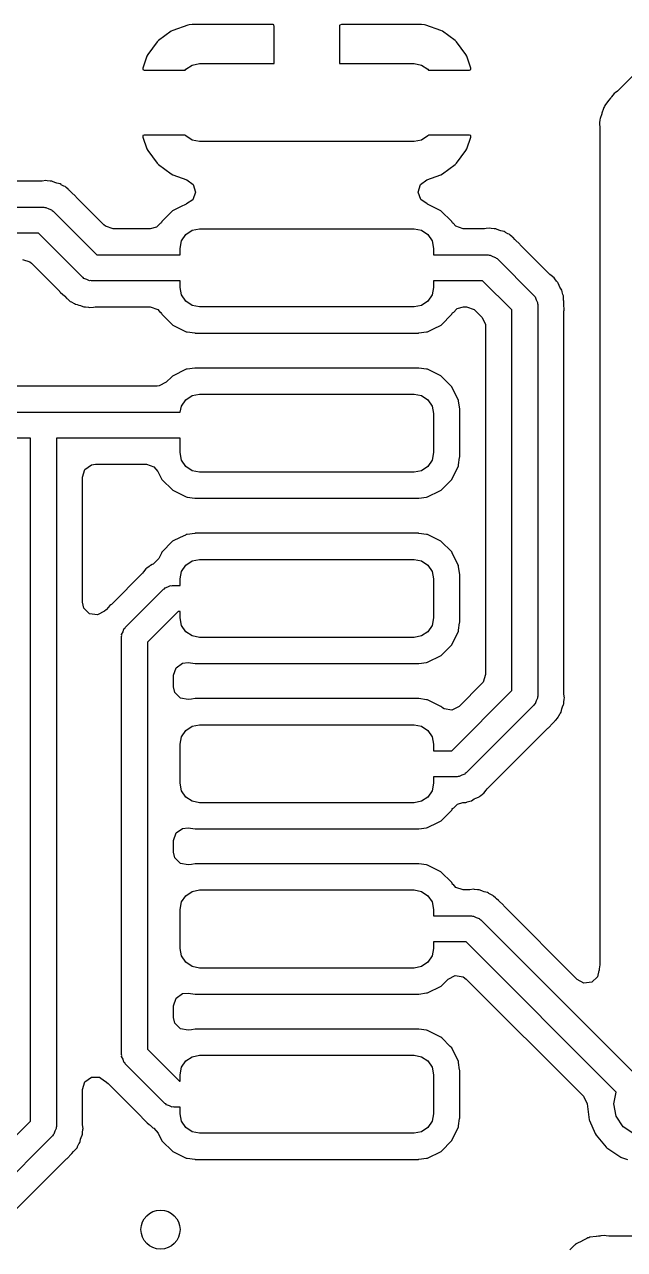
# Model space of a CAD drawing. Extents: x 0.04 to 2.01, y 0.04 to 5.04.
# Drawn here: x 0.8407 to 1.0223, y 2.8247 to 3.1953 of the extents above; entities that cross this region are included whole.
import ezdxf

# ---------------------------------------------------------------- set-up
doc = ezdxf.new("R2010")
doc.units = 0
doc.header["$MEASUREMENT"] = 0
doc.layers.add('BLACK', color=7, linetype='CONTINUOUS')

msp = doc.modelspace()

# ---------------------------------------------------------------- linework, layer by layer
at = {"layer": 'BLACK', "linetype": 'CONTINUOUS'}
for p, q in [((0.890119, 3.19508), (0.885592, 3.19349)), ((0.89058, 3.19518), (0.890119, 3.19508)), ((0.891493, 3.19527), (0.89058, 3.19518)), ((0.891675, 3.19528), (0.891493, 3.19527)), ((0.916014, 3.19528), (0.891675, 3.19528)), ((0.916176, 3.19516), (0.916014, 3.19528)), ((0.916339, 3.19466), (0.916176, 3.19516)), ((0.916339, 3.18346), (0.916339, 3.19466)), ((0.936142, 3.19511), (0.936024, 3.19495)), ((0.936024, 3.19495), (0.936024, 3.18346)), ((0.936641, 3.19528), (0.936142, 3.19511)), ((0.960687, 3.19528), (0.936641, 3.19528)), ((0.960869, 3.19527), (0.960687, 3.19528)), ((0.961782, 3.19518), (0.960869, 3.19527)), ((0.962243, 3.19508), (0.961782, 3.19518)), ((0.96677, 3.19349), (0.962243, 3.19508)), ((0.885083, 3.19322), (0.881266, 3.1904)), ((0.885592, 3.19349), (0.885083, 3.19322)), ((0.967279, 3.19322), (0.96677, 3.19349)), ((0.971096, 3.1904), (0.967279, 3.19322)), ((1.03868, 3.19363), (1.0202, 3.17515)), ((0.880859, 3.18999), (0.87804, 3.18618)), ((0.881266, 3.1904), (0.880859, 3.18999)), ((0.971504, 3.18999), (0.971096, 3.1904)), ((0.974322, 3.18618), (0.971504, 3.18999)), ((0.87777, 3.18567), (0.87651, 3.18208)), ((0.87804, 3.18618), (0.87777, 3.18567)), ((0.891441, 3.18302), (0.893701, 3.18346)), ((0.893701, 3.18346), (0.916339, 3.18346)), ((0.936024, 3.18346), (0.958661, 3.18346)), ((0.958661, 3.18346), (0.960921, 3.18302)), ((0.974592, 3.18567), (0.974322, 3.18618)), ((0.975845, 3.1821), (0.974592, 3.18567)), ((0.87651, 3.18208), (0.876499, 3.18165)), ((0.876499, 3.18165), (0.876946, 3.1815)), ((0.876946, 3.1815), (0.889365, 3.1815)), ((0.889365, 3.1815), (0.889525, 3.18173)), ((0.889525, 3.18173), (0.891441, 3.18302)), ((0.960921, 3.18302), (0.962837, 3.18173)), ((0.962837, 3.18173), (0.962997, 3.1815)), ((0.962997, 3.1815), (0.97544, 3.1815)), ((0.97544, 3.1815), (0.97585, 3.18163)), ((0.97585, 3.18163), (0.975845, 3.1821)), ((1.01764, 3.17242), (1.01753, 3.17227)), ((1.01805, 3.173), (1.01764, 3.17242)), ((1.01817, 3.17312), (1.01805, 3.173)), ((1.01827, 3.17324), (1.01817, 3.17312)), ((1.01843, 3.17341), (1.01827, 3.17324)), ((1.01827, 3.17324), (1.01827, 3.17324)), ((1.01921, 3.1744), (1.01843, 3.17341)), ((1.01948, 3.17458), (1.01921, 3.1744)), ((1.01956, 3.17463), (1.01948, 3.17458)), ((1.01948, 3.17458), (1.01948, 3.17458)), ((1.0202, 3.17515), (1.01956, 3.17463)), ((1.01597, 3.1699), (1.01552, 3.16841)), ((1.01606, 3.17021), (1.01597, 3.1699)), ((1.01624, 3.17046), (1.01606, 3.17021)), ((1.01626, 3.17051), (1.01624, 3.17046)), ((1.01636, 3.17079), (1.01626, 3.17051)), ((1.01753, 3.17227), (1.01636, 3.17079)), ((1.01482, 3.16605), (1.01474, 3.16581)), ((1.01474, 3.16581), (1.01476, 3.16549)), ((1.01476, 3.16549), (1.01482, 3.16384)), ((1.01484, 3.16646), (1.01482, 3.16626)), ((1.01482, 3.16626), (1.01482, 3.16617)), ((1.01482, 3.16617), (1.01482, 3.16611)), ((1.01482, 3.16611), (1.01482, 3.16605)), ((1.01497, 3.16684), (1.01484, 3.16646)), ((1.01546, 3.16823), (1.01497, 3.16684)), ((1.01552, 3.16841), (1.01546, 3.16823)), ((0.876922, 3.16181), (0.876512, 3.16168)), ((0.876512, 3.16168), (0.876517, 3.16121)), ((0.876517, 3.16121), (0.87777, 3.15764)), ((0.889365, 3.16181), (0.876922, 3.16181)), ((0.889525, 3.16157), (0.889365, 3.16181)), ((0.891441, 3.16029), (0.889525, 3.16157)), ((0.962837, 3.16157), (0.960921, 3.16029)), ((0.962997, 3.16181), (0.962837, 3.16157)), ((0.975416, 3.16181), (0.962997, 3.16181)), ((0.974592, 3.15764), (0.975853, 3.16123)), ((0.975863, 3.16166), (0.975416, 3.16181)), ((0.975853, 3.16123), (0.975863, 3.16166)), ((1.01482, 3.16384), (1.01482, 3.16368)), ((1.01482, 3.16368), (1.01482, 2.91094)), ((0.87777, 3.15764), (0.87804, 3.15713)), ((0.893701, 3.15984), (0.891441, 3.16029)), ((0.958661, 3.15984), (0.893701, 3.15984)), ((0.960921, 3.16029), (0.958661, 3.15984)), ((0.974322, 3.15713), (0.974592, 3.15764)), ((0.87804, 3.15713), (0.880859, 3.15331)), ((0.971504, 3.15331), (0.974322, 3.15713)), ((0.880859, 3.15331), (0.881266, 3.15291)), ((0.881266, 3.15291), (0.885083, 3.15009)), ((0.885083, 3.15009), (0.885592, 3.14982)), ((0.96677, 3.14982), (0.967279, 3.15009)), ((0.967279, 3.15009), (0.971096, 3.15291)), ((0.971096, 3.15291), (0.971504, 3.15331)), ((0.845538, 3.14789), (0.822984, 3.14789)), ((0.846064, 3.14793), (0.845538, 3.14789)), ((0.847202, 3.14808), (0.846064, 3.14793)), ((0.847552, 3.148), (0.847202, 3.14808)), ((0.847561, 3.148), (0.847552, 3.148)), ((0.847552, 3.148), (0.847552, 3.148)), ((0.848461, 3.14789), (0.847561, 3.148)), ((0.848704, 3.14789), (0.848461, 3.14789)), ((0.848952, 3.14787), (0.848704, 3.14789)), ((0.849207, 3.14777), (0.848952, 3.14787)), ((0.849926, 3.14748), (0.849207, 3.14777)), ((0.849207, 3.14777), (0.849207, 3.14777)), ((0.85047, 3.14731), (0.849926, 3.14748)), ((0.85149, 3.14707), (0.85047, 3.14731)), ((0.851787, 3.14686), (0.85149, 3.14707)), ((0.851864, 3.14681), (0.851787, 3.14686)), ((0.851787, 3.14686), (0.851787, 3.14686)), ((0.852625, 3.1464), (0.851864, 3.14681)), ((0.853045, 3.14624), (0.852625, 3.1464)), ((0.885592, 3.14982), (0.889853, 3.14832)), ((0.889853, 3.14832), (0.891768, 3.14686)), ((0.891768, 3.14686), (0.892458, 3.14455)), ((0.959904, 3.14459), (0.960615, 3.14689)), ((0.960615, 3.14689), (0.962509, 3.14832)), ((0.962509, 3.14832), (0.96677, 3.14982)), ((0.853309, 3.14599), (0.853045, 3.14624)), ((0.853902, 3.14544), (0.853309, 3.14599)), ((0.854056, 3.14531), (0.853902, 3.14544)), ((0.854202, 3.14521), (0.854056, 3.14531)), ((0.854744, 3.14466), (0.854202, 3.14521)), ((0.85485, 3.14456), (0.854744, 3.14466)), ((0.856277, 3.14324), (0.85485, 3.14456)), ((0.856363, 3.14306), (0.856277, 3.14324)), ((0.856469, 3.14294), (0.856363, 3.14306)), ((0.864782, 3.13463), (0.856469, 3.14294)), ((0.892458, 3.14455), (0.89166, 3.14228)), ((0.960681, 3.14231), (0.959904, 3.14459)), ((0.812323, 3.14), (0.846614, 3.14)), ((0.846614, 3.14), (0.846916, 3.1399)), ((0.846916, 3.1399), (0.84723, 3.13995)), ((0.84723, 3.13995), (0.848051, 3.13953)), ((0.848051, 3.13953), (0.848928, 3.13925)), ((0.848928, 3.13925), (0.849115, 3.13899)), ((0.849115, 3.13899), (0.849398, 3.13885)), ((0.885557, 3.13893), (0.885329, 3.13871)), ((0.888143, 3.1402), (0.885557, 3.13893)), ((0.889409, 3.14083), (0.888143, 3.1402)), ((0.889681, 3.14096), (0.889409, 3.14083)), ((0.889409, 3.14083), (0.889409, 3.14083)), ((0.889796, 3.14098), (0.889681, 3.14096)), ((0.89166, 3.14228), (0.889796, 3.14098)), ((0.962565, 3.14098), (0.960681, 3.14231)), ((0.962658, 3.14097), (0.962565, 3.14098)), ((0.966785, 3.13895), (0.962658, 3.14097)), ((0.970037, 3.1357), (0.966785, 3.13895)), ((0.849398, 3.13885), (0.862654, 3.12559)), ((0.881865, 3.13522), (0.880633, 3.13394)), ((0.881983, 3.13513), (0.881865, 3.13522)), ((0.88217, 3.13539), (0.881983, 3.13513)), ((0.882311, 3.13568), (0.88217, 3.13539)), ((0.884836, 3.13821), (0.882311, 3.13568)), ((0.885329, 3.13871), (0.884836, 3.13821)), ((0.970179, 3.13541), (0.970037, 3.1357)), ((0.970366, 3.13515), (0.970179, 3.13541)), ((0.844983, 3.13213), (0.812323, 3.13213)), ((0.85824, 3.11887), (0.844983, 3.13213)), ((0.865248, 3.13423), (0.864782, 3.13463)), ((0.867539, 3.13348), (0.865248, 3.13423)), ((0.878803, 3.13348), (0.867539, 3.13348)), ((0.880633, 3.13394), (0.878803, 3.13348)), ((0.888245, 3.12982), (0.889525, 3.13173)), ((0.889525, 3.13173), (0.891441, 3.13302)), ((0.891441, 3.13302), (0.893701, 3.13346)), ((0.893701, 3.13346), (0.958661, 3.13346)), ((0.958661, 3.13346), (0.960921, 3.13302)), ((0.960921, 3.13302), (0.962837, 3.13173)), ((0.962837, 3.13173), (0.964117, 3.12982)), ((0.970441, 3.13521), (0.970366, 3.13515)), ((0.971263, 3.13423), (0.970441, 3.13521)), ((0.973554, 3.13348), (0.971263, 3.13423)), ((0.979947, 3.13348), (0.973554, 3.13348)), ((0.980473, 3.13352), (0.979947, 3.13348)), ((0.981612, 3.13367), (0.980473, 3.13352)), ((0.981962, 3.13359), (0.981612, 3.13367)), ((0.981971, 3.13359), (0.981962, 3.13359)), ((0.981962, 3.13359), (0.981962, 3.13359)), ((0.982871, 3.13348), (0.981971, 3.13359)), ((0.983114, 3.13348), (0.982871, 3.13348)), ((0.983361, 3.13346), (0.983114, 3.13348)), ((0.983617, 3.13336), (0.983361, 3.13346)), ((0.984335, 3.13307), (0.983617, 3.13336)), ((0.983617, 3.13336), (0.983617, 3.13336)), ((0.98488, 3.1329), (0.984335, 3.13307)), ((0.9859, 3.13266), (0.98488, 3.1329)), ((0.986196, 3.13245), (0.9859, 3.13266)), ((0.986197, 3.13245), (0.986196, 3.13245)), ((0.986274, 3.1324), (0.986197, 3.13245)), ((0.987034, 3.13199), (0.986274, 3.1324)), ((0.987455, 3.13183), (0.987034, 3.13199)), ((0.987719, 3.13158), (0.987455, 3.13183)), ((0.988311, 3.13103), (0.987719, 3.13158)), ((0.887795, 3.12756), (0.888245, 3.12982)), ((0.964117, 3.12982), (0.964567, 3.12756)), ((0.988465, 3.1309), (0.988311, 3.13103)), ((0.988611, 3.1308), (0.988465, 3.1309)), ((0.989154, 3.13025), (0.988611, 3.1308)), ((0.989259, 3.13015), (0.989154, 3.13025)), ((0.990686, 3.12883), (0.989259, 3.13015)), ((0.990772, 3.12865), (0.990686, 3.12883)), ((0.990879, 3.12853), (0.990772, 3.12865)), ((0.999731, 3.11968), (0.990879, 3.12853)), ((0.840099, 3.12423), (0.84239, 3.12349)), ((0.862654, 3.12559), (0.887795, 3.12559)), ((0.887795, 3.12559), (0.887795, 3.12756)), ((0.964567, 3.12756), (0.964567, 3.12559)), ((0.964567, 3.12559), (0.981024, 3.12559)), ((0.981024, 3.12559), (0.981326, 3.12549)), ((0.981326, 3.12549), (0.981639, 3.12554)), ((0.981639, 3.12554), (0.982461, 3.12512)), ((0.982461, 3.12512), (0.983338, 3.12484)), ((0.983338, 3.12484), (0.983524, 3.12458)), ((0.983524, 3.12458), (0.983808, 3.12444)), ((0.983808, 3.12444), (0.99491, 3.11334)), ((0.84239, 3.12349), (0.842855, 3.12309)), ((0.842855, 3.12309), (0.851169, 3.11478)), ((0.858523, 3.11873), (0.85824, 3.11887)), ((0.858709, 3.11847), (0.858523, 3.11873)), ((0.859586, 3.11818), (0.858709, 3.11847)), ((0.860408, 3.11776), (0.859586, 3.11818)), ((0.860721, 3.11781), (0.860408, 3.11776)), ((0.861024, 3.11772), (0.860721, 3.11781)), ((0.887795, 3.11772), (0.861024, 3.11772)), ((0.887795, 3.11575), (0.887795, 3.11772)), ((0.979393, 3.11772), (0.964567, 3.11772)), ((0.964567, 3.11772), (0.964567, 3.11575)), ((0.988189, 3.10892), (0.979393, 3.11772)), ((1.00013, 3.11933), (0.999731, 3.11968)), ((1.00104, 3.11864), (1.00013, 3.11933)), ((1.00123, 3.11833), (1.00104, 3.11864)), ((1.00124, 3.11832), (1.00123, 3.11833)), ((1.0018, 3.11761), (1.00124, 3.11832)), ((1.00197, 3.11744), (1.0018, 3.11761)), ((1.00213, 3.11725), (1.00197, 3.11744)), ((1.00224, 3.11699), (1.00213, 3.11725)), ((1.00254, 3.11628), (1.00224, 3.11699)), ((1.00224, 3.11699), (1.00224, 3.11699)), ((0.851169, 3.11478), (0.851275, 3.11465)), ((0.851275, 3.11465), (0.851361, 3.11448)), ((0.851361, 3.11448), (0.851625, 3.11423)), ((0.851625, 3.11423), (0.852788, 3.11315)), ((0.852788, 3.11315), (0.852894, 3.11305)), ((0.852894, 3.11305), (0.853436, 3.11251)), ((0.888245, 3.11349), (0.887795, 3.11575)), ((0.889525, 3.11157), (0.888245, 3.11349)), ((0.964117, 3.11349), (0.962837, 3.11157)), ((0.964567, 3.11575), (0.964117, 3.11349)), ((0.99491, 3.11334), (0.995054, 3.11305)), ((0.995054, 3.11305), (0.995311, 3.11287)), ((1.0028, 3.11578), (1.00254, 3.11628)), ((1.00335, 3.11488), (1.0028, 3.11578)), ((1.00342, 3.11453), (1.00335, 3.11488)), ((1.00344, 3.11444), (1.00342, 3.11453)), ((1.00342, 3.11453), (1.00342, 3.11453)), ((1.00369, 3.11361), (1.00344, 3.11444)), ((1.00387, 3.1132), (1.00369, 3.11361)), ((1.00391, 3.11212), (1.00387, 3.1132)), ((0.853436, 3.11251), (0.853582, 3.11241)), ((0.853582, 3.11241), (0.853736, 3.11227)), ((0.853736, 3.11227), (0.854592, 3.11148)), ((0.854592, 3.11148), (0.854927, 3.11135)), ((0.854927, 3.11135), (0.854927, 3.11135)), ((0.854927, 3.11135), (0.855013, 3.11131)), ((0.855013, 3.11131), (0.855774, 3.11091)), ((0.855774, 3.11091), (0.855851, 3.11085)), ((0.855851, 3.11085), (0.855851, 3.11085)), ((0.855851, 3.11085), (0.856147, 3.11065)), ((0.856147, 3.11065), (0.856633, 3.11053)), ((0.856633, 3.11053), (0.857168, 3.11041)), ((0.857168, 3.11041), (0.857712, 3.11024)), ((0.857712, 3.11024), (0.85843, 3.10995)), ((0.85843, 3.10995), (0.85843, 3.10995)), ((0.85843, 3.10995), (0.858686, 3.10985)), ((0.858686, 3.10985), (0.858934, 3.10982)), ((0.858934, 3.10982), (0.859177, 3.10982)), ((0.859177, 3.10982), (0.860076, 3.10972)), ((0.860076, 3.10972), (0.860086, 3.10972)), ((0.860086, 3.10972), (0.860086, 3.10972)), ((0.860086, 3.10972), (0.860436, 3.10963)), ((0.860436, 3.10963), (0.861574, 3.10979)), ((0.861574, 3.10979), (0.8621, 3.10982)), ((0.8621, 3.10982), (0.878808, 3.10982)), ((0.878808, 3.10982), (0.881099, 3.10908)), ((0.891441, 3.11029), (0.889525, 3.11157)), ((0.893701, 3.10984), (0.891441, 3.11029)), ((0.958661, 3.10984), (0.893701, 3.10984)), ((0.960921, 3.11029), (0.958661, 3.10984)), ((0.962837, 3.11157), (0.960921, 3.11029)), ((0.970498, 3.10809), (0.971729, 3.10937)), ((0.971729, 3.10937), (0.973559, 3.10982)), ((0.973559, 3.10982), (0.974509, 3.10982)), ((0.974509, 3.10982), (0.9768, 3.10908)), ((0.995311, 3.11287), (0.995596, 3.11199)), ((0.995596, 3.11199), (0.996015, 3.11117)), ((0.996015, 3.11117), (0.995965, 3.11085)), ((0.995965, 3.11085), (0.996063, 3.11055)), ((0.996063, 3.11055), (0.996063, 2.99213)), ((1.00391, 3.11203), (1.00391, 3.11212)), ((1.00392, 3.11183), (1.00391, 3.11203)), ((1.00396, 3.11165), (1.00392, 3.11183)), ((1.00396, 3.11088), (1.00396, 3.11165)), ((1.00396, 3.11074), (1.00396, 3.11088)), ((1.00403, 3.10879), (1.00396, 3.11074)), ((0.881099, 3.10908), (0.881921, 3.1081)), ((0.881921, 3.1081), (0.881996, 3.10816)), ((0.881996, 3.10816), (0.882184, 3.10789)), ((0.882184, 3.10789), (0.882326, 3.1076)), ((0.882326, 3.1076), (0.885577, 3.10436)), ((0.966805, 3.10437), (0.970051, 3.10762)), ((0.970051, 3.10762), (0.970192, 3.10791)), ((0.970192, 3.10791), (0.970379, 3.10818)), ((0.970379, 3.10818), (0.970498, 3.10809)), ((0.9768, 3.10908), (0.977265, 3.10868)), ((0.977265, 3.10868), (0.979154, 3.10679)), ((0.979154, 3.10679), (0.980247, 3.10465)), ((0.988189, 2.99376), (0.988189, 3.10892)), ((1.00396, 3.10844), (1.00397, 3.10861)), ((1.00396, 2.9932), (1.00396, 3.10844)), ((1.00397, 3.10861), (1.00403, 3.10879)), ((0.885577, 3.10436), (0.889704, 3.10234)), ((0.889704, 3.10234), (0.890003, 3.1023)), ((0.890003, 3.1023), (0.890003, 3.1023)), ((0.890003, 3.1023), (0.892253, 3.10197)), ((0.892253, 3.10197), (0.892254, 3.10197)), ((0.892254, 3.10197), (0.892393, 3.10195)), ((0.892393, 3.10195), (0.959969, 3.10195)), ((0.959969, 3.10195), (0.96011, 3.10197)), ((0.96011, 3.10197), (0.960111, 3.10197)), ((0.960111, 3.10197), (0.962382, 3.1023)), ((0.962382, 3.1023), (0.962682, 3.10235)), ((0.962382, 3.1023), (0.962382, 3.1023)), ((0.962682, 3.10235), (0.963073, 3.10254)), ((0.963073, 3.10254), (0.964499, 3.10324)), ((0.964499, 3.10324), (0.966805, 3.10437)), ((0.980247, 3.10465), (0.980295, 3.10404)), ((0.980295, 3.10404), (0.980295, 2.99864)), ((0.889681, 3.09096), (0.885557, 3.08893)), ((0.88998, 3.091), (0.889681, 3.09096)), ((0.892252, 3.09134), (0.88998, 3.091)), ((0.88998, 3.091), (0.88998, 3.091)), ((0.892393, 3.09136), (0.892252, 3.09134)), ((0.892252, 3.09134), (0.892252, 3.09134)), ((0.959969, 3.09136), (0.892393, 3.09136)), ((0.960109, 3.09134), (0.959969, 3.09136)), ((0.962359, 3.09101), (0.960109, 3.09134)), ((0.960109, 3.09134), (0.960109, 3.09134)), ((0.962658, 3.09097), (0.962359, 3.09101)), ((0.962359, 3.09101), (0.962359, 3.09101)), ((0.966785, 3.08895), (0.962658, 3.09097)), ((0.885329, 3.08871), (0.883656, 3.08703)), ((0.885557, 3.08893), (0.885329, 3.08871)), ((0.967013, 3.08872), (0.966785, 3.08895)), ((0.969662, 3.08608), (0.967013, 3.08872)), ((0.880897, 3.08589), (0.822984, 3.08589)), ((0.88151, 3.08593), (0.880897, 3.08589)), ((0.883656, 3.08703), (0.88151, 3.08593)), ((0.891441, 3.08302), (0.893701, 3.08346)), ((0.893701, 3.08346), (0.958661, 3.08346)), ((0.958661, 3.08346), (0.960921, 3.08302)), ((0.970037, 3.0857), (0.969662, 3.08608)), ((0.972061, 3.08158), (0.970037, 3.0857)), ((0.887881, 3.07799), (0.888245, 3.07982)), ((0.888245, 3.07982), (0.889525, 3.08173)), ((0.889525, 3.08173), (0.891441, 3.08302)), ((0.960921, 3.08302), (0.962837, 3.08173)), ((0.962837, 3.08173), (0.964117, 3.07982)), ((0.964117, 3.07982), (0.964567, 3.07756)), ((0.972105, 3.08128), (0.972061, 3.08158)), ((0.972172, 3.08083), (0.972105, 3.08128)), ((0.972105, 3.08128), (0.972105, 3.08128)), ((0.972461, 3.07887), (0.972172, 3.08083)), ((0.812323, 3.07799), (0.887881, 3.07799)), ((0.964567, 3.07756), (0.964567, 3.06575)), ((0.972461, 3.06444), (0.972461, 3.07887)), ((0.84252, 3.07012), (0.812323, 3.07012)), ((0.84252, 2.86352), (0.84252, 3.07012)), ((0.887795, 3.07012), (0.850394, 3.07012)), ((0.850394, 3.07012), (0.850394, 2.86189)), ((0.887795, 3.06575), (0.887795, 3.07012)), ((0.888245, 3.06349), (0.887795, 3.06575)), ((0.964567, 3.06575), (0.964117, 3.06349)), ((0.859032, 3.06062), (0.860981, 3.06203)), ((0.860981, 3.06203), (0.862185, 3.06222)), ((0.862185, 3.06222), (0.877629, 3.06222)), ((0.877629, 3.06222), (0.87992, 3.06148)), ((0.87992, 3.06148), (0.881127, 3.06004)), ((0.889525, 3.06157), (0.888245, 3.06349)), ((0.891441, 3.06029), (0.889525, 3.06157)), ((0.962837, 3.06157), (0.960921, 3.06029)), ((0.964117, 3.06349), (0.962837, 3.06157)), ((0.970051, 3.05762), (0.972068, 3.06175)), ((0.972068, 3.06175), (0.972112, 3.06205)), ((0.972112, 3.06205), (0.97244, 3.0643)), ((0.972112, 3.06205), (0.972112, 3.06205)), ((0.97244, 3.0643), (0.972461, 3.06444)), ((0.97244, 3.0643), (0.97244, 3.0643)), ((0.858287, 3.05833), (0.859032, 3.06062)), ((0.858287, 3.02051), (0.858287, 3.05833)), ((0.881127, 3.06004), (0.882326, 3.0576)), ((0.882326, 3.0576), (0.885577, 3.05436)), ((0.893701, 3.05984), (0.891441, 3.06029)), ((0.958661, 3.05984), (0.893701, 3.05984)), ((0.960921, 3.06029), (0.958661, 3.05984)), ((0.966805, 3.05437), (0.970051, 3.05762)), ((0.885577, 3.05436), (0.889704, 3.05234)), ((0.963352, 3.05268), (0.965805, 3.05388)), ((0.965805, 3.05388), (0.966805, 3.05437)), ((0.889704, 3.05234), (0.890003, 3.0523)), ((0.890003, 3.0523), (0.890003, 3.0523)), ((0.890003, 3.0523), (0.892253, 3.05197)), ((0.892253, 3.05197), (0.892254, 3.05197)), ((0.892254, 3.05197), (0.892393, 3.05195)), ((0.892393, 3.05195), (0.959969, 3.05195)), ((0.959969, 3.05195), (0.96011, 3.05197)), ((0.96011, 3.05197), (0.960111, 3.05197)), ((0.960111, 3.05197), (0.962382, 3.0523)), ((0.962382, 3.0523), (0.962682, 3.05235)), ((0.962382, 3.0523), (0.962382, 3.0523)), ((0.962682, 3.05235), (0.963352, 3.05268)), ((0.885557, 3.03893), (0.882311, 3.03568)), ((0.887863, 3.04007), (0.885557, 3.03893)), ((0.889409, 3.04083), (0.887863, 3.04007)), ((0.889681, 3.04096), (0.889409, 3.04083)), ((0.889409, 3.04083), (0.889409, 3.04083)), ((0.88998, 3.041), (0.889681, 3.04096)), ((0.892252, 3.04134), (0.88998, 3.041)), ((0.88998, 3.041), (0.88998, 3.041)), ((0.892393, 3.04136), (0.892252, 3.04134)), ((0.892252, 3.04134), (0.892252, 3.04134)), ((0.959969, 3.04136), (0.892393, 3.04136)), ((0.960109, 3.04134), (0.959969, 3.04136)), ((0.962359, 3.04101), (0.960109, 3.04134)), ((0.960109, 3.04134), (0.960109, 3.04134)), ((0.962658, 3.04097), (0.962359, 3.04101)), ((0.962359, 3.04101), (0.962359, 3.04101)), ((0.966785, 3.03895), (0.962658, 3.04097)), ((0.970037, 3.0357), (0.966785, 3.03895)), ((0.88217, 3.03539), (0.881367, 3.03375)), ((0.882311, 3.03568), (0.88217, 3.03539)), ((0.970179, 3.03541), (0.970037, 3.0357)), ((0.971913, 3.03188), (0.970179, 3.03541)), ((0.878683, 3.0315), (0.878511, 3.03133)), ((0.878876, 3.03165), (0.878683, 3.0315)), ((0.879404, 3.03188), (0.878876, 3.03165)), ((0.879692, 3.03202), (0.879404, 3.03188)), ((0.881367, 3.03375), (0.879692, 3.03202)), ((0.888245, 3.02982), (0.889525, 3.03173)), ((0.889525, 3.03173), (0.891441, 3.03302)), ((0.891441, 3.03302), (0.893701, 3.03346)), ((0.893701, 3.03346), (0.958661, 3.03346)), ((0.958661, 3.03346), (0.960921, 3.03302)), ((0.960921, 3.03302), (0.962837, 3.03173)), ((0.962837, 3.03173), (0.964117, 3.02982)), ((0.972061, 3.03158), (0.971913, 3.03188)), ((0.972105, 3.03128), (0.972061, 3.03158)), ((0.876445, 3.02926), (0.86714, 3.01995)), ((0.876791, 3.02965), (0.876445, 3.02926)), ((0.877486, 3.03057), (0.876791, 3.02965)), ((0.877793, 3.03076), (0.877486, 3.03057)), ((0.8778, 3.03076), (0.877793, 3.03076)), ((0.877793, 3.03076), (0.877793, 3.03076)), ((0.878511, 3.03133), (0.8778, 3.03076)), ((0.887795, 3.02756), (0.888245, 3.02982)), ((0.964117, 3.02982), (0.964567, 3.02756)), ((0.972376, 3.02944), (0.972105, 3.03128)), ((0.972105, 3.03128), (0.972105, 3.03128)), ((0.972461, 3.02887), (0.972376, 3.02944)), ((0.972461, 3.01444), (0.972461, 3.02887)), ((0.871232, 3.01288), (0.882787, 3.02444)), ((0.882787, 3.02444), (0.88307, 3.02458)), ((0.88307, 3.02458), (0.883257, 3.02484)), ((0.883257, 3.02484), (0.884134, 3.02512)), ((0.884134, 3.02512), (0.884955, 3.02554)), ((0.884955, 3.02554), (0.885269, 3.02549)), ((0.885269, 3.02549), (0.885571, 3.02559)), ((0.885571, 3.02559), (0.887795, 3.02559)), ((0.887795, 3.02559), (0.887795, 3.02756)), ((0.964567, 3.02756), (0.964567, 3.01575)), ((0.858712, 3.01874), (0.858287, 3.02051)), ((0.860416, 3.01704), (0.858712, 3.01874)), ((0.862795, 3.01666), (0.860416, 3.01704)), ((0.864941, 3.01775), (0.862795, 3.01666)), ((0.865415, 3.01823), (0.864941, 3.01775)), ((0.865516, 3.01833), (0.865415, 3.01823)), ((0.866595, 3.0195), (0.865516, 3.01833)), ((0.86684, 3.01976), (0.866595, 3.0195)), ((0.867017, 3.01985), (0.86684, 3.01976)), ((0.86714, 3.01995), (0.867017, 3.01985)), ((0.887202, 3.01772), (0.877953, 3.00847)), ((0.887795, 3.01772), (0.887202, 3.01772)), ((0.887795, 3.01575), (0.887795, 3.01772)), ((0.888245, 3.01349), (0.887795, 3.01575)), ((0.889525, 3.01157), (0.888245, 3.01349)), ((0.964117, 3.01349), (0.962837, 3.01157)), ((0.964567, 3.01575), (0.964117, 3.01349)), ((0.972112, 3.01205), (0.97244, 3.0143)), ((0.97244, 3.0143), (0.972461, 3.01444)), ((0.97244, 3.0143), (0.97244, 3.0143)), ((0.870079, 3.0101), (0.870177, 3.0104)), ((0.870079, 2.88366), (0.870079, 3.0101)), ((0.870127, 3.01071), (0.870546, 3.01154)), ((0.870177, 3.0104), (0.870127, 3.01071)), ((0.870546, 3.01154), (0.870831, 3.01241)), ((0.870831, 3.01241), (0.871088, 3.0126)), ((0.871088, 3.0126), (0.871232, 3.01288)), ((0.891441, 3.01029), (0.889525, 3.01157)), ((0.893701, 3.00984), (0.891441, 3.01029)), ((0.958661, 3.00984), (0.893701, 3.00984)), ((0.960921, 3.01029), (0.958661, 3.00984)), ((0.962837, 3.01157), (0.960921, 3.01029)), ((0.970051, 3.00762), (0.972068, 3.01175)), ((0.972068, 3.01175), (0.972112, 3.01205)), ((0.972112, 3.01205), (0.972112, 3.01205)), ((0.877953, 3.00847), (0.877953, 2.88529)), ((0.966805, 3.00437), (0.970051, 3.00762)), ((0.886591, 3.00069), (0.88854, 3.0021)), ((0.88854, 3.0021), (0.890307, 3.00225)), ((0.890307, 3.00225), (0.892393, 3.00195)), ((0.892393, 3.00195), (0.959969, 3.00195)), ((0.959969, 3.00195), (0.96011, 3.00197)), ((0.96011, 3.00197), (0.960111, 3.00197)), ((0.960111, 3.00197), (0.962382, 3.0023)), ((0.962382, 3.0023), (0.962682, 3.00235)), ((0.962382, 3.0023), (0.962382, 3.0023)), ((0.962682, 3.00235), (0.966805, 3.00437)), ((0.885846, 2.9984), (0.886591, 3.00069)), ((0.885846, 2.99491), (0.885846, 2.9984)), ((0.980295, 2.99864), (0.979551, 2.99635)), ((0.886252, 2.99318), (0.885846, 2.99491)), ((0.979154, 2.99588), (0.972251, 2.98898)), ((0.979551, 2.99635), (0.979154, 2.99588)), ((0.887937, 2.99145), (0.886252, 2.99318)), ((0.890312, 2.99105), (0.887937, 2.99145)), ((0.891238, 2.99119), (0.890312, 2.99105)), ((0.892393, 2.99136), (0.891238, 2.99119)), ((0.959969, 2.99136), (0.892393, 2.99136)), ((0.960109, 2.99134), (0.959969, 2.99136)), ((0.962359, 2.99101), (0.960109, 2.99134)), ((0.960109, 2.99134), (0.960109, 2.99134)), ((0.962658, 2.99097), (0.962359, 2.99101)), ((0.962359, 2.99101), (0.962359, 2.99101)), ((0.966785, 2.98895), (0.962658, 2.99097)), ((0.970023, 2.97559), (0.988189, 2.99376)), ((0.995596, 2.99069), (0.995311, 2.98981)), ((0.996015, 2.99151), (0.995596, 2.99069)), ((0.996063, 2.99213), (0.995965, 2.99182)), ((0.995965, 2.99182), (0.996015, 2.99151)), ((1.00399, 2.99268), (1.00396, 2.9932)), ((1.00396, 2.99028), (1.00406, 2.99118)), ((1.00415, 2.99154), (1.00399, 2.99268)), ((1.00406, 2.99119), (1.00415, 2.99154)), ((1.00406, 2.99118), (1.00406, 2.99119)), ((1.00406, 2.99119), (1.00406, 2.99119)), ((0.967013, 2.98872), (0.966785, 2.98895)), ((0.967232, 2.98857), (0.967013, 2.98872)), ((0.967726, 2.98827), (0.967232, 2.98857)), ((0.970105, 2.98789), (0.967726, 2.98827)), ((0.972251, 2.98898), (0.970105, 2.98789)), ((0.99491, 2.98934), (0.974437, 2.96887)), ((0.995054, 2.98963), (0.99491, 2.98934)), ((0.995311, 2.98981), (0.995054, 2.98963)), ((1.00293, 2.98695), (1.00313, 2.98725)), ((1.00313, 2.98725), (1.00337, 2.98827)), ((1.00337, 2.98827), (1.00354, 2.98881)), ((1.00354, 2.98881), (1.00383, 2.98953)), ((1.00383, 2.98953), (1.00393, 2.98979)), ((1.00383, 2.98953), (1.00383, 2.98953)), ((1.00393, 2.98979), (1.00396, 2.99004)), ((1.00396, 2.99004), (1.00396, 2.99028)), ((0.891441, 2.98302), (0.893701, 2.98346)), ((0.893701, 2.98346), (0.958661, 2.98346)), ((0.958661, 2.98346), (0.960921, 2.98302)), ((0.999302, 2.98246), (1.00063, 2.98389)), ((1.00063, 2.98389), (1.00073, 2.984)), ((1.00073, 2.984), (1.00127, 2.98454)), ((1.00127, 2.98454), (1.00137, 2.98468)), ((1.00137, 2.98468), (1.00151, 2.98484)), ((1.00151, 2.98484), (1.00201, 2.98539)), ((1.00201, 2.98539), (1.0023, 2.98569)), ((1.0023, 2.98569), (1.00247, 2.98612)), ((1.00247, 2.98612), (1.00287, 2.98688)), ((1.00287, 2.98688), (1.00293, 2.98695)), ((1.00293, 2.98695), (1.00293, 2.98695)), ((0.887795, 2.97756), (0.888245, 2.97982)), ((0.888245, 2.97982), (0.889525, 2.98173)), ((0.889525, 2.98173), (0.891441, 2.98302)), ((0.960921, 2.98302), (0.962837, 2.98173)), ((0.962837, 2.98173), (0.964117, 2.97982)), ((0.964117, 2.97982), (0.964567, 2.97756)), ((0.98078, 2.96405), (0.999002, 2.98227)), ((0.999002, 2.98227), (0.999125, 2.98238)), ((0.999125, 2.98238), (0.999302, 2.98246)), ((0.887795, 2.96575), (0.887795, 2.97756)), ((0.964567, 2.97756), (0.964567, 2.97559)), ((0.964567, 2.97559), (0.970023, 2.97559)), ((0.973968, 2.96847), (0.973091, 2.96818)), ((0.974154, 2.96873), (0.973968, 2.96847)), ((0.974437, 2.96887), (0.974154, 2.96873)), ((0.888245, 2.96349), (0.887795, 2.96575)), ((0.964567, 2.96575), (0.964117, 2.96349)), ((0.971654, 2.96772), (0.964567, 2.96772)), ((0.964567, 2.96772), (0.964567, 2.96575)), ((0.971956, 2.96781), (0.971654, 2.96772)), ((0.972269, 2.96776), (0.971956, 2.96781)), ((0.973091, 2.96818), (0.972269, 2.96776)), ((0.889525, 2.96157), (0.888245, 2.96349)), ((0.891441, 2.96029), (0.889525, 2.96157)), ((0.962837, 2.96157), (0.960921, 2.96029)), ((0.964117, 2.96349), (0.962837, 2.96157)), ((0.976879, 2.96098), (0.977386, 2.96124)), ((0.977386, 2.96124), (0.978096, 2.96154)), ((0.978096, 2.96154), (0.978349, 2.96165)), ((0.978096, 2.96154), (0.978096, 2.96154)), ((0.978349, 2.96165), (0.978541, 2.96181)), ((0.978541, 2.96181), (0.978713, 2.96198)), ((0.978713, 2.96198), (0.979424, 2.96254)), ((0.979424, 2.96254), (0.979738, 2.96274)), ((0.979738, 2.96274), (0.980434, 2.96365)), ((0.980434, 2.96365), (0.98078, 2.96405)), ((0.893701, 2.95984), (0.891441, 2.96029)), ((0.958661, 2.95984), (0.893701, 2.95984)), ((0.960921, 2.96029), (0.958661, 2.95984)), ((0.967336, 2.9549), (0.969823, 2.9574)), ((0.969823, 2.9574), (0.970051, 2.95762)), ((0.970051, 2.95762), (0.970192, 2.95791)), ((0.970192, 2.95791), (0.97038, 2.95818)), ((0.97038, 2.95818), (0.97048, 2.9581)), ((0.97048, 2.9581), (0.971762, 2.95943)), ((0.971762, 2.95943), (0.973442, 2.95988)), ((0.973442, 2.95988), (0.97394, 2.9599)), ((0.97394, 2.9599), (0.9743, 2.95991)), ((0.9743, 2.95991), (0.97463, 2.96005)), ((0.97463, 2.96005), (0.974716, 2.96009)), ((0.97463, 2.96005), (0.97463, 2.96005)), ((0.974716, 2.96009), (0.975541, 2.96034)), ((0.975541, 2.96034), (0.975986, 2.96042)), ((0.975986, 2.96042), (0.976879, 2.96098)), ((0.96296, 2.95248), (0.965613, 2.95379)), ((0.965613, 2.95379), (0.966805, 2.95437)), ((0.966805, 2.95437), (0.967336, 2.9549)), ((0.885846, 2.9484), (0.886591, 2.95069)), ((0.886591, 2.95069), (0.88854, 2.9521)), ((0.88854, 2.9521), (0.890307, 2.95225)), ((0.890307, 2.95225), (0.892393, 2.95195)), ((0.892393, 2.95195), (0.959969, 2.95195)), ((0.959969, 2.95195), (0.96011, 2.95197)), ((0.96011, 2.95197), (0.960111, 2.95197)), ((0.960111, 2.95197), (0.962382, 2.9523)), ((0.962382, 2.9523), (0.962682, 2.95235)), ((0.962382, 2.9523), (0.962382, 2.9523)), ((0.962682, 2.95235), (0.96296, 2.95248)), ((0.885846, 2.94491), (0.885846, 2.9484)), ((0.886252, 2.94318), (0.885846, 2.94491)), ((0.887937, 2.94145), (0.886252, 2.94318)), ((0.890312, 2.94105), (0.887937, 2.94145)), ((0.891238, 2.94119), (0.890312, 2.94105)), ((0.892393, 2.94136), (0.891238, 2.94119)), ((0.959969, 2.94136), (0.892393, 2.94136)), ((0.960109, 2.94134), (0.959969, 2.94136)), ((0.962359, 2.94101), (0.960109, 2.94134)), ((0.960109, 2.94134), (0.960109, 2.94134)), ((0.962658, 2.94097), (0.962359, 2.94101)), ((0.962359, 2.94101), (0.962359, 2.94101)), ((0.966785, 2.93895), (0.962658, 2.94097)), ((0.970037, 2.9357), (0.966785, 2.93895)), ((0.970179, 2.93541), (0.970037, 2.9357)), ((0.970366, 2.93515), (0.970179, 2.93541)), ((0.970441, 2.93521), (0.970366, 2.93515)), ((0.971263, 2.93423), (0.970441, 2.93521)), ((0.888245, 2.92982), (0.889525, 2.93173)), ((0.889525, 2.93173), (0.891441, 2.93302)), ((0.891441, 2.93302), (0.893701, 2.93346)), ((0.893701, 2.93346), (0.958661, 2.93346)), ((0.958661, 2.93346), (0.960921, 2.93302)), ((0.960921, 2.93302), (0.962837, 2.93173)), ((0.962837, 2.93173), (0.964117, 2.92982)), ((0.973554, 2.93348), (0.971263, 2.93423)), ((0.974947, 2.93348), (0.973554, 2.93348)), ((0.975473, 2.93352), (0.974947, 2.93348)), ((0.976612, 2.93367), (0.975473, 2.93352)), ((0.976962, 2.93359), (0.976612, 2.93367)), ((0.976971, 2.93359), (0.976962, 2.93359)), ((0.976962, 2.93359), (0.976962, 2.93359)), ((0.977871, 2.93348), (0.976971, 2.93359)), ((0.978114, 2.93348), (0.977871, 2.93348)), ((0.978361, 2.93346), (0.978114, 2.93348)), ((0.978617, 2.93336), (0.978361, 2.93346)), ((0.979335, 2.93307), (0.978617, 2.93336)), ((0.978617, 2.93336), (0.978617, 2.93336)), ((0.97988, 2.9329), (0.979335, 2.93307)), ((0.9809, 2.93266), (0.97988, 2.9329)), ((0.981196, 2.93245), (0.9809, 2.93266)), ((0.981197, 2.93245), (0.981196, 2.93245)), ((0.981274, 2.9324), (0.981197, 2.93245)), ((0.982034, 2.93199), (0.981274, 2.9324)), ((0.982455, 2.93183), (0.982034, 2.93199)), ((0.982719, 2.93158), (0.982455, 2.93183)), ((0.983311, 2.93103), (0.982719, 2.93158)), ((0.887795, 2.92756), (0.888245, 2.92982)), ((0.964117, 2.92982), (0.964567, 2.92756)), ((0.983465, 2.9309), (0.983311, 2.93103)), ((0.983611, 2.9308), (0.983465, 2.9309)), ((0.984154, 2.93025), (0.983611, 2.9308)), ((0.984259, 2.93015), (0.984154, 2.93025)), ((0.985686, 2.92883), (0.984259, 2.93015)), ((0.985772, 2.92865), (0.985686, 2.92883)), ((0.985879, 2.92853), (0.985772, 2.92865)), ((1.00804, 2.90637), (0.985879, 2.92853)), ((0.887795, 2.91575), (0.887795, 2.92756)), ((0.964567, 2.92756), (0.964567, 2.92559)), ((0.964567, 2.92559), (0.976024, 2.92559)), ((0.976024, 2.92559), (0.976326, 2.92549)), ((0.976326, 2.92549), (0.976639, 2.92554)), ((0.976639, 2.92554), (0.977461, 2.92512)), ((0.977461, 2.92512), (0.978338, 2.92484)), ((0.978338, 2.92484), (0.978524, 2.92458)), ((0.978524, 2.92458), (0.978808, 2.92444)), ((0.978808, 2.92444), (1.02535, 2.87789)), ((0.974393, 2.91772), (0.964567, 2.91772)), ((0.964567, 2.91772), (0.964567, 2.91575)), ((1.01979, 2.87232), (0.974393, 2.91772)), ((0.888245, 2.91349), (0.887795, 2.91575)), ((0.889525, 2.91157), (0.888245, 2.91349)), ((0.964117, 2.91349), (0.962837, 2.91157)), ((0.964567, 2.91575), (0.964117, 2.91349)), ((0.891441, 2.91029), (0.889525, 2.91157)), ((0.893701, 2.90984), (0.891441, 2.91029)), ((0.958661, 2.90984), (0.893701, 2.90984)), ((0.960921, 2.91029), (0.958661, 2.90984)), ((0.962837, 2.91157), (0.960921, 2.91029)), ((1.01474, 2.91012), (1.01465, 2.90971)), ((1.01465, 2.90971), (1.01469, 2.90939)), ((1.01469, 2.90939), (1.01467, 2.90907)), ((1.01482, 2.91094), (1.01474, 2.91012)), ((0.966805, 2.90437), (0.968929, 2.9065)), ((0.968929, 2.9065), (0.971074, 2.9076)), ((0.971074, 2.9076), (0.973454, 2.90722)), ((0.973454, 2.90722), (0.974443, 2.9065)), ((0.974443, 2.9065), (1.00992, 2.87103)), ((1.01003, 2.90531), (1.00804, 2.90637)), ((1.01242, 2.90559), (1.01003, 2.90531)), ((1.01419, 2.90722), (1.01242, 2.90559)), ((1.01456, 2.90908), (1.01419, 2.90722)), ((1.01467, 2.90907), (1.01456, 2.90908)), ((0.886591, 2.90069), (0.88854, 2.9021)), ((0.88854, 2.9021), (0.890307, 2.90225)), ((0.890307, 2.90225), (0.892393, 2.90195)), ((0.892393, 2.90195), (0.959969, 2.90195)), ((0.959969, 2.90195), (0.96011, 2.90197)), ((0.96011, 2.90197), (0.960111, 2.90197)), ((0.960111, 2.90197), (0.962382, 2.9023)), ((0.962382, 2.9023), (0.962682, 2.90235)), ((0.962382, 2.9023), (0.962382, 2.9023)), ((0.962682, 2.90235), (0.966805, 2.90437)), ((0.885846, 2.8984), (0.886591, 2.90069)), ((0.885846, 2.89491), (0.885846, 2.8984)), ((0.886252, 2.89318), (0.885846, 2.89491)), ((0.887937, 2.89145), (0.886252, 2.89318)), ((0.890312, 2.89105), (0.887937, 2.89145)), ((0.891238, 2.89119), (0.890312, 2.89105)), ((0.892393, 2.89136), (0.891238, 2.89119)), ((0.959969, 2.89136), (0.892393, 2.89136)), ((0.960109, 2.89134), (0.959969, 2.89136)), ((0.962359, 2.89101), (0.960109, 2.89134)), ((0.960109, 2.89134), (0.960109, 2.89134)), ((0.962658, 2.89097), (0.962359, 2.89101)), ((0.962359, 2.89101), (0.962359, 2.89101)), ((0.966785, 2.88895), (0.962658, 2.89097)), ((0.967013, 2.88872), (0.966785, 2.88895)), ((0.969618, 2.88612), (0.967013, 2.88872)), ((0.870177, 2.88336), (0.870079, 2.88366)), ((0.870127, 2.88305), (0.870177, 2.88336)), ((0.877953, 2.88529), (0.887654, 2.87559)), ((0.891441, 2.88302), (0.893701, 2.88346)), ((0.893701, 2.88346), (0.958661, 2.88346)), ((0.958661, 2.88346), (0.960921, 2.88302)), ((0.970037, 2.8857), (0.969618, 2.88612)), ((0.972061, 2.88158), (0.970037, 2.8857)), ((0.870546, 2.88222), (0.870127, 2.88305)), ((0.870831, 2.88135), (0.870546, 2.88222)), ((0.871088, 2.88116), (0.870831, 2.88135)), ((0.871232, 2.88088), (0.871088, 2.88116)), ((0.88324, 2.86887), (0.871232, 2.88088)), ((0.887795, 2.87756), (0.888245, 2.87982)), ((0.888245, 2.87982), (0.889525, 2.88173)), ((0.889525, 2.88173), (0.891441, 2.88302)), ((0.960921, 2.88302), (0.962837, 2.88173)), ((0.962837, 2.88173), (0.964117, 2.87982)), ((0.964117, 2.87982), (0.964567, 2.87756)), ((0.972105, 2.88128), (0.972061, 2.88158)), ((0.972429, 2.87908), (0.972105, 2.88128)), ((0.972105, 2.88128), (0.972105, 2.88128)), ((0.859032, 2.87538), (0.860981, 2.87679)), ((0.860981, 2.87679), (0.863389, 2.87679)), ((0.863389, 2.87679), (0.864986, 2.87576)), ((0.887795, 2.87559), (0.887795, 2.87756)), ((0.964567, 2.87756), (0.964567, 2.86575)), ((0.972461, 2.87887), (0.972429, 2.87908)), ((0.972461, 2.86444), (0.972461, 2.87887)), ((0.858287, 2.87309), (0.859032, 2.87538)), ((0.858287, 2.86297), (0.858287, 2.87309)), ((0.864986, 2.87576), (0.8651, 2.87558)), ((0.8651, 2.87558), (0.866015, 2.87488)), ((0.866015, 2.87488), (0.866411, 2.87454)), ((0.866411, 2.87454), (0.876169, 2.86478)), ((0.887654, 2.87559), (0.887795, 2.87559)), ((1.01908, 2.86876), (1.01979, 2.87232)), ((0.883523, 2.86873), (0.88324, 2.86887)), ((0.883709, 2.86847), (0.883523, 2.86873)), ((0.884586, 2.86818), (0.883709, 2.86847)), ((1.00992, 2.87103), (1.01103, 2.86878)), ((1.01103, 2.86878), (1.01166, 2.86394)), ((1.01983, 2.86499), (1.01908, 2.86876)), ((0.876169, 2.86478), (0.876275, 2.86465)), ((0.885408, 2.86776), (0.884586, 2.86818)), ((0.885721, 2.86781), (0.885408, 2.86776)), ((0.886024, 2.86772), (0.885721, 2.86781)), ((0.887795, 2.86772), (0.886024, 2.86772)), ((0.887795, 2.86575), (0.887795, 2.86772)), ((0.888245, 2.86349), (0.887795, 2.86575)), ((0.964567, 2.86575), (0.964117, 2.86349)), ((1.02196, 2.8618), (1.01983, 2.86499)), ((0.821519, 2.84252), (0.84252, 2.86352)), ((0.850345, 2.86127), (0.849927, 2.86045)), ((0.850394, 2.86189), (0.850296, 2.86159)), ((0.850296, 2.86159), (0.850345, 2.86127)), ((0.858323, 2.86244), (0.858287, 2.86297)), ((0.858478, 2.8613), (0.858323, 2.86244)), ((0.858395, 2.86095), (0.858478, 2.8613)), ((0.876275, 2.86465), (0.876361, 2.86448)), ((0.876361, 2.86448), (0.876625, 2.86423)), ((0.876625, 2.86423), (0.877788, 2.86315)), ((0.877788, 2.86315), (0.877894, 2.86305)), ((0.877894, 2.86305), (0.878436, 2.86251)), ((0.878436, 2.86251), (0.878582, 2.86241)), ((0.878582, 2.86241), (0.878736, 2.86227)), ((0.878736, 2.86227), (0.878977, 2.86205)), ((0.878977, 2.86205), (0.879592, 2.86148)), ((0.879592, 2.86148), (0.879848, 2.86138)), ((0.879848, 2.86138), (0.881226, 2.85984)), ((0.889525, 2.86157), (0.888245, 2.86349)), ((0.891441, 2.86029), (0.889525, 2.86157)), ((0.962837, 2.86157), (0.960921, 2.86029)), ((0.964117, 2.86349), (0.962837, 2.86157)), ((0.970051, 2.85762), (0.972068, 2.86175)), ((0.972068, 2.86175), (0.972112, 2.86205)), ((0.972112, 2.86205), (0.97244, 2.8643)), ((0.972112, 2.86205), (0.972112, 2.86205)), ((0.97244, 2.8643), (0.972461, 2.86444)), ((0.97244, 2.8643), (0.97244, 2.8643)), ((1.01166, 2.86394), (1.01177, 2.86368)), ((1.01177, 2.86368), (1.01177, 2.86368)), ((1.01177, 2.86368), (1.01348, 2.8598)), ((1.02515, 2.85966), (1.02196, 2.8618)), ((0.849241, 2.85911), (0.825934, 2.8358)), ((0.849385, 2.85939), (0.849241, 2.85911)), ((0.849642, 2.85958), (0.849385, 2.85939)), ((0.849927, 2.86045), (0.849642, 2.85958)), ((0.85746, 2.85701), (0.857546, 2.85738)), ((0.857546, 2.85738), (0.857702, 2.85803)), ((0.857702, 2.85803), (0.857875, 2.85858)), ((0.857875, 2.85858), (0.858161, 2.8593)), ((0.858161, 2.8593), (0.858263, 2.85955)), ((0.858161, 2.8593), (0.858161, 2.8593)), ((0.858263, 2.85955), (0.858287, 2.8598)), ((0.858287, 2.86004), (0.858393, 2.86094)), ((0.858287, 2.8598), (0.858287, 2.86004)), ((0.858393, 2.86094), (0.858395, 2.86095)), ((0.858395, 2.86095), (0.858395, 2.86095)), ((0.881226, 2.85984), (0.882326, 2.8576)), ((0.882326, 2.8576), (0.885577, 2.85436)), ((0.893701, 2.85984), (0.891441, 2.86029)), ((0.958661, 2.85984), (0.893701, 2.85984)), ((0.960921, 2.86029), (0.958661, 2.85984)), ((0.966805, 2.85437), (0.970051, 2.85762)), ((1.01348, 2.8598), (1.01371, 2.85929)), ((1.01371, 2.85929), (1.01476, 2.85803)), ((1.01476, 2.85803), (1.0168, 2.85561)), ((0.853633, 2.85223), (0.854956, 2.85365)), ((0.854956, 2.85365), (0.855057, 2.85376)), ((0.855057, 2.85376), (0.8556, 2.8543)), ((0.8556, 2.8543), (0.855701, 2.85445)), ((0.855701, 2.85445), (0.855836, 2.8546)), ((0.855836, 2.8546), (0.856385, 2.85519)), ((0.856385, 2.85519), (0.85663, 2.85546)), ((0.856385, 2.85519), (0.856385, 2.85519)), ((0.85663, 2.85546), (0.856763, 2.85579)), ((0.856763, 2.85579), (0.856798, 2.85588)), ((0.856763, 2.85579), (0.856763, 2.85579)), ((0.856798, 2.85588), (0.857204, 2.85664)), ((0.857204, 2.85664), (0.857257, 2.85672)), ((0.857257, 2.85672), (0.85746, 2.85701)), ((0.857257, 2.85672), (0.857257, 2.85672)), ((0.885577, 2.85436), (0.889704, 2.85234)), ((0.962682, 2.85235), (0.966805, 2.85437)), ((1.0168, 2.85561), (1.0168, 2.85561)), ((1.0168, 2.85561), (1.01698, 2.8554)), ((1.01698, 2.8554), (1.02121, 2.85258)), ((0.832276, 2.83098), (0.853333, 2.85203)), ((0.853333, 2.85203), (0.853456, 2.85214)), ((0.853456, 2.85214), (0.853633, 2.85223)), ((0.889704, 2.85234), (0.890003, 2.8523)), ((0.890003, 2.8523), (0.890003, 2.8523)), ((0.890003, 2.8523), (0.892253, 2.85197)), ((0.892253, 2.85197), (0.892254, 2.85197)), ((0.892254, 2.85197), (0.892393, 2.85195)), ((0.892393, 2.85195), (0.959969, 2.85195)), ((0.959969, 2.85195), (0.96011, 2.85197)), ((0.96011, 2.85197), (0.960111, 2.85197)), ((0.960111, 2.85197), (0.962382, 2.8523)), ((0.962382, 2.8523), (0.962682, 2.85235)), ((0.962382, 2.8523), (0.962382, 2.8523)), ((1.02121, 2.85258), (1.02147, 2.8525)), ((1.02147, 2.8525), (1.02147, 2.8525)), ((1.02147, 2.8525), (1.02324, 2.85195)), ((1.01093, 2.82804), (1.00956, 2.8273)), ((1.01122, 2.8282), (1.01093, 2.82804)), ((1.01093, 2.82804), (1.01093, 2.82804)), ((1.01152, 2.82825), (1.01122, 2.8282)), ((1.01157, 2.82826), (1.01152, 2.82825)), ((1.01184, 2.8284), (1.01157, 2.82826)), ((1.01371, 2.82862), (1.01184, 2.8284)), ((1.01389, 2.82864), (1.01371, 2.82862)), ((1.01444, 2.82873), (1.01389, 2.82864)), ((1.0146, 2.82876), (1.01444, 2.82873)), ((1.01444, 2.82873), (1.01444, 2.82873)), ((1.01476, 2.82876), (1.0146, 2.82876)), ((1.01492, 2.82877), (1.01476, 2.82876)), ((1.01515, 2.82879), (1.01492, 2.82877)), ((1.01492, 2.82877), (1.01492, 2.82877)), ((1.01532, 2.82881), (1.01515, 2.82879)), ((1.01641, 2.82894), (1.01532, 2.82881)), ((1.01676, 2.82886), (1.01641, 2.82894)), ((1.01682, 2.82885), (1.01676, 2.82886)), ((1.01764, 2.82876), (1.01682, 2.82885)), ((1.03927, 2.82876), (1.01764, 2.82876)), ((1.00695, 2.82578), (1.00583, 2.82457)), ((1.00717, 2.82601), (1.00695, 2.82578)), ((1.00695, 2.82578), (1.00695, 2.82578)), ((1.0074, 2.82614), (1.00717, 2.82601)), ((1.00744, 2.82617), (1.0074, 2.82614)), ((1.00749, 2.82622), (1.00744, 2.82617)), ((1.00755, 2.82628), (1.00749, 2.82622)), ((1.0077, 2.82641), (1.00755, 2.82628)), ((1.00792, 2.82651), (1.0077, 2.82641)), ((1.0094, 2.82722), (1.00792, 2.82651)), ((1.00792, 2.82651), (1.00792, 2.82651)), ((1.00956, 2.8273), (1.0094, 2.82722))]:
    msp.add_line(p, q, dxfattribs=at)
at = {"layer": 'BLACK'}
msp.add_circle((0.88189, 2.83071), 0.005906, dxfattribs=at)

doc.saveas('drawing.dxf')
